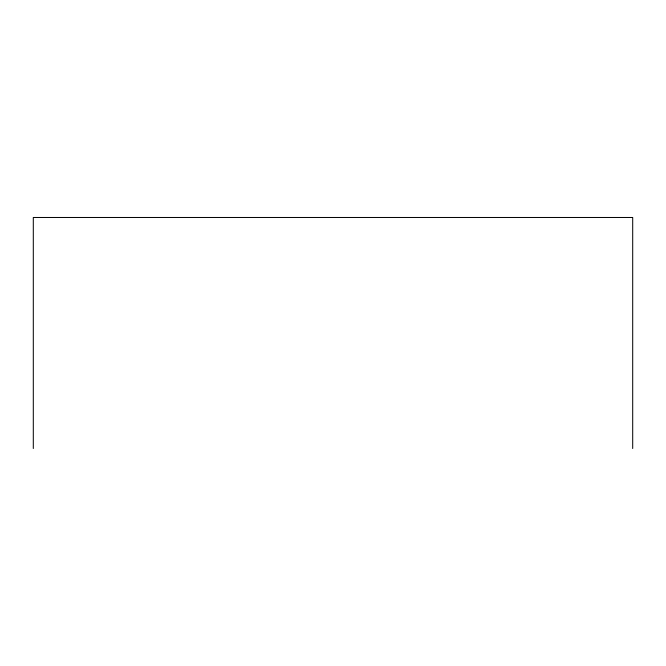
<?xml version="1.0" encoding="UTF-8"?>
<svg xmlns="http://www.w3.org/2000/svg" width="666" height="666" viewBox="0 0 666 666"><rect width="100%" height="100%" fill="white"/><g stroke="black" fill="none" stroke-linecap="round" stroke-linejoin="round"><path stroke-width="1" d="M632.7 448.518L632.7 217.482L33.3 217.482L33.3 448.518"/></g></svg>
